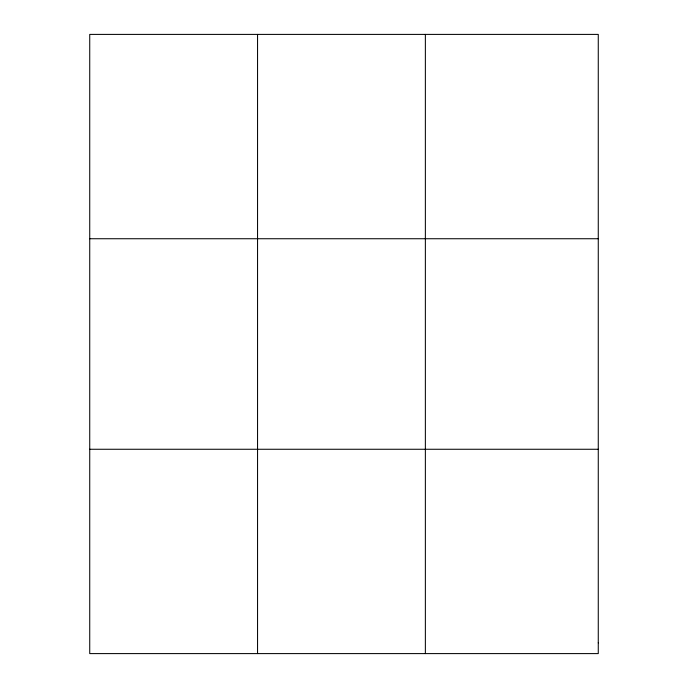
<?xml version="1.0" encoding="UTF-8"?>
<svg xmlns="http://www.w3.org/2000/svg" width="688" height="688" viewBox="0 0 688 688"><rect width="100%" height="100%" fill="white"/><g stroke="black" fill="none" stroke-linecap="round" stroke-linejoin="round"><path stroke-width="1.03" d="M257.553 653.6L257.553 34.4M425.365 653.6L425.365 34.4M89.732 238.736L598.268 238.736M89.732 449.264L598.268 449.264M598.268 642.841L598.268 653.6L89.732 653.6L89.732 34.4L598.268 34.4L598.268 642.841"/></g></svg>
